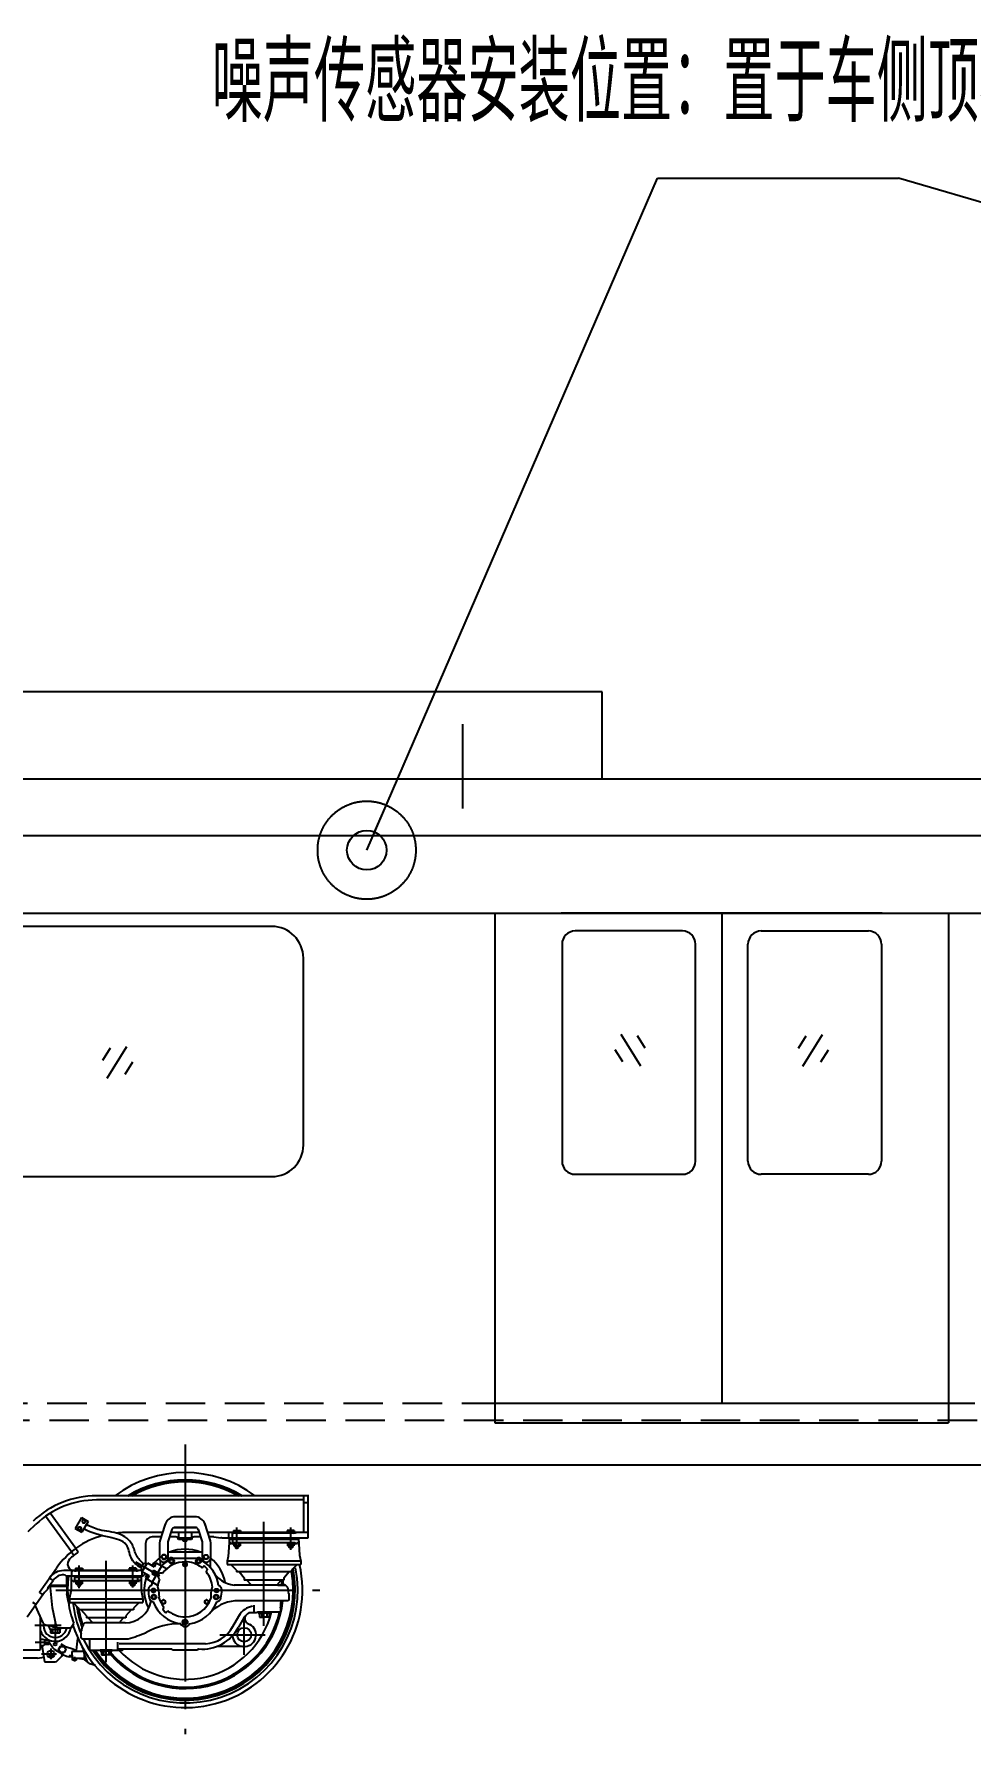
# Model space of a CAD drawing. Extents: x 39751 to 116307, y -36149 to -14965.
# Drawn here: x 94622 to 98179, y -21423 to -14966 of the extents above; entities that cross this region are included whole.
import ezdxf

# ---------------------------------------------------------------- set-up
doc = ezdxf.new("R2010")
doc.units = 0
doc.header["$LTSCALE"] = 1500
for name, pattern in [('CENTER', [1.32, 1.2, -0.05, 0.02, -0.05]), ('CENTER2', [0.72, 0.6, -0.05, 0.02, -0.05]), ('HIDDEN1', [0.15, 0.1, -0.05]), ('PHAN', [0.76, 0.57, -0.05, 0.02, -0.05, 0.02, -0.05])]:
    doc.linetypes.add(name, pattern=pattern)
for name, color, linetype in [('01', 7, 'Continuous'), ('1', 1, 'CENTER'), ('3', 3, 'Continuous'), ('confine0', 7, 'Continuous'), ('confine5', 4, 'CENTER'), ('confine7', 4, 'CENTER2'), ('confine9', 1, 'PHAN'), ('confinea', 3, 'Continuous')]:
    doc.layers.add(name, color=color, linetype=linetype)
doc.styles.get("Standard").update_dxf_attribs({"font": 'gbenor.shx', "width": 0.9, "bigfont": 'gbcbig.shx'})
doc.dimstyles.get("Standard").update_dxf_attribs({"dimtxt": 3.5, "dimasz": 3, "dimexe": 1, "dimexo": 0, "dimgap": 1, "dimtad": 1, "dimdec": 0, "dimdsep": 46, "dimtxsty": 'Standard', "dimblk": 'CLOSED', "dimcen": 0, "dimadec": 0, "dimazin": 2, "dimtfac": 1, "dimtdec": 0, "dimtofl": 0, "dimtmove": 2, "dimatfit": 3, "dimldrblk": 'NONE', "dimfxl": 0.18, "dimtolj": 1, "dimtzin": 0, "dimarcsym": 0})

# ---------------------------------------------------------------- blocks, each defined once
blk = doc.blocks.new('A$C4E333B14')
at = {"layer": '01'}
for p, q in [((3586.7, 904.8), (2780.2, 904.8)), ((3566.7, 904.8), (3566.7, 764.8)), ((3582.7, 904.8), (3582.7, 764.8)), ((3566.7, 888.8), (2780.2, 888.8)), ((3566.7, 891.8), (3566.7, 888.8)), ((3566.7, 891.8), (3566.7, 888.8)), ((3566.7, 884.8), (3566.7, 768.8)), ((3582.7, 878.4), (3566.7, 878.4)), ((2521, 769.2), (2550, 796.8)), ((2685, 692), (2586.8, 827.1)), ((2701.3, 704.6), (2604, 838.5)), ((2723.7, 822), (2699.8, 780.3)), ((2699.8, 780.3), (2725.1, 766.7)), ((2723.7, 822), (2748.8, 806.9)), ((2748.8, 806.9), (2725.1, 766.7)), ((3040.1, 793.2), (3020.8, 733.6)), ((3040.1, 793.2), (3020.8, 733.6)), ((3040.1, 793.2), (3020.8, 733.6)), ((3066.5, 777.1), (3051.3, 729.5)), ((3160.2, 824.4), (3073.2, 824.4)), ((3074.8, 784.7), (3158.3, 784.7)), ((3074.8, 784.7), (3158.3, 784.7)), ((3158.6, 784.7), (3075.1, 784.7)), ((3158.6, 784.7), (3075.1, 784.7)), ((3166.8, 777.1), (3182.1, 729.5)), ((3190.6, 801.2), (3212.5, 733.6)), ((3416.7, 721.2), (3416.7, 784.1)), ((3030.9, 764.8), (2886.7, 764.8)), ((2966.7, 723.8), (2966.7, 646.2)), ((3025.7, 748.8), (2991.7, 748.8)), ((3020.8, 733.6), (3019.5, 724.7)), ((3019.5, 724.7), (3019.5, 668.5)), ((3051.3, 729.5), (3051.3, 668.7)), ((3081.7, 748.8), (3057.4, 748.8)), ((3170.8, 764.8), (3062.6, 764.8)), ((3141.7, 764.7), (3091.6, 764.7)), ((3141.7, 743.3), (3091.6, 743.3)), ((3091.7, 764.8), (3091.7, 738.8)), ((3141.7, 738.8), (3091.7, 738.8)), ((3110.1, 732.1), (3110.1, 738.8)), ((3123.5, 732.1), (3110.1, 732.1)), ((3123.5, 732.1), (3123.5, 738.8)), ((3141.7, 764.8), (3141.7, 738.8)), ((3175.9, 748.8), (3151.7, 748.8)), ((3182.1, 729.5), (3182.1, 668.7)), ((3582.7, 764.8), (3202.4, 764.8)), ((3225.7, 748.8), (3207.6, 748.8)), ((3212.5, 733.6), (3213.8, 724.7)), ((3213.8, 724.7), (3213.8, 668.5)), ((3225.7, 748.8), (3253, 745.4)), ((3582.7, 743.8), (3258.2, 743.8)), ((3284.1, 726.5), (3281.1, 673.9)), ((3283.7, 743.8), (3283.7, 764.8)), ((3284.1, 743.8), (3284.1, 726.5)), ((3548.7, 738.7), (3284.1, 738.7)), ((3292.5, 726.5), (3284.1, 726.5)), ((3294.3, 720.1), (3292.5, 726.5)), ((3294.3, 720.1), (3292.5, 726.5)), ((3298.3, 726.3), (3294.3, 720.1)), ((3296.8, 743.8), (3296.8, 764)), ((3296.8, 743.8), (3296.8, 726.3)), ((3535.4, 726.1), (3296.8, 726.3)), ((3300.6, 773.5), (3327.3, 773.5)), ((3300.6, 773.5), (3300.6, 764.7)), ((3302, 726.1), (3302, 714.4)), ((3302, 714.4), (3325.9, 714.4)), ((3530.7, 763.3), (3302.7, 763.3)), ((3305.9, 764.5), (3305.9, 773.5)), ((3323.5, 714.5), (3305.9, 714.5)), ((3307, 726.1), (3307, 714.4)), ((3307.8, 714.4), (3307.8, 708.1)), ((3320, 708.1), (3320, 714.4)), ((3320.9, 726.1), (3320.9, 714.4)), ((3322, 773.5), (3322, 764.5)), ((3325.9, 726.1), (3325.9, 714.4)), ((3327.3, 773.5), (3327.3, 764.7)), ((3531.6, 773.5), (3504.9, 773.5)), ((3504.9, 773.5), (3504.9, 764.7)), ((3506.3, 726.1), (3506.3, 714.4)), ((3530.2, 714.4), (3506.3, 714.4)), ((3527.2, 714.4), (3509.5, 714.4)), ((3510.2, 773.5), (3510.2, 764.5)), ((3511.3, 726.1), (3511.3, 714.4)), ((3512.2, 708.1), (3512.2, 714.4)), ((3524.5, 714.4), (3524.5, 708.1)), ((3525.2, 726.1), (3525.2, 714.4)), ((3526.3, 764.5), (3526.3, 773.5)), ((3530.2, 726.1), (3530.2, 714.4)), ((3531.6, 773.5), (3531.6, 764.7)), ((3539.1, 720.3), (3535.4, 726.1)), ((3541, 726.5), (3539.1, 720.3)), ((3549.3, 726.5), (3541, 726.5)), ((3548.4, 743.8), (3551.6, 679.6)), ((3567.7, 764.8), (3566.7, 764.8)), ((3582.7, 764.8), (3582.7, 743.8)), ((2694.1, 678.1), (2684.3, 691.5)), ((2710.6, 691.1), (2700.9, 704.4)), ((2949.1, 629), (2960.6, 648.6)), ((2954.4, 616.8), (2973.9, 649.9)), ((2960.6, 648.6), (2970.7, 644.5)), ((2973.9, 649.9), (2999.9, 635.4)), ((2998.5, 650.3), (2992.3, 639.6)), ((2998.5, 650.3), (3005, 646.7)), ((3005, 646.7), (2998.8, 636)), ((3007.5, 648.7), (2999.9, 635.4)), ((3046.6, 626.8), (3007.5, 648.7)), ((3021.7, 660.7), (3021.7, 640.7)), ((3182.1, 690.6), (3051.3, 690.6)), ((3069.7, 668.3), (3163.6, 668.3)), ((3211.7, 660.7), (3211.7, 633.5)), ((3281.1, 673.9), (3277, 656.5)), ((3556.5, 656.5), (3277, 656.5)), ((3277, 656.5), (3277, 643.8)), ((3307.8, 708.1), (3320, 708.1)), ((3307.8, 708.1), (3308.8, 707.1)), ((3308.8, 707.1), (3319, 707.1)), ((3319, 707.1), (3320, 708.1)), ((3513.2, 707.1), (3512.2, 708.1)), ((3524.5, 708.1), (3512.2, 708.1)), ((3523.5, 707.1), (3513.2, 707.1)), ((3524.5, 708.1), (3523.5, 707.1)), ((3551.6, 679.6), (3556.5, 656.5)), ((3556.5, 656.5), (3556.5, 643.8)), ((2564, 539), (2628, 630.3)), ((2598.1, 559), (2615.3, 583.5)), ((2601.3, 592.2), (2614.8, 582.8)), ((2956.7, 620.8), (2655.6, 620.8)), ((2656.2, 604.8), (2656.7, 604.8)), ((2956.7, 599.8), (2665.3, 599.8)), ((2667.5, 565.5), (2667.5, 596.3)), ((2683.6, 582.8), (2691.9, 582.8)), ((2683.8, 599.6), (2683.8, 546.6)), ((2686.7, 599.8), (2686.7, 617.8)), ((2691.9, 582.8), (2694.1, 576.4)), ((2696.7, 581.5), (2694.1, 576.4)), ((2696.7, 599.6), (2696.7, 581.5)), ((2949.7, 594.9), (2696.7, 594.9)), ((2696.7, 582.8), (2936.7, 582.8)), ((2700.6, 629.4), (2700.6, 620.6)), ((2700.6, 629.4), (2727.3, 629.4)), ((2702, 582), (2702, 570.3)), ((2930.7, 619.3), (2702.7, 619.3)), ((2705.9, 620.4), (2705.9, 629.4)), ((2707, 582), (2707, 570.3)), ((2720.9, 582), (2720.9, 570.3)), ((2722, 629.4), (2722, 620.4)), ((2725.9, 582), (2725.9, 570.3)), ((2727.3, 629.4), (2727.3, 620.6)), ((2904.9, 629.4), (2904.9, 620.6)), ((2931.6, 629.4), (2904.9, 629.4)), ((2906.3, 582), (2906.3, 570.3)), ((2910.2, 629.4), (2910.2, 620.4)), ((2911.3, 582), (2911.3, 570.3)), ((2925.2, 582), (2925.2, 570.3)), ((2926.3, 620.4), (2926.3, 629.4)), ((2930.2, 582), (2930.2, 570.3)), ((2931.6, 629.4), (2931.6, 620.6)), ((2936.7, 599.6), (2936.7, 581.5)), ((2939.2, 576.4), (2936.7, 581.5)), ((2941.4, 582.8), (2939.2, 576.4)), ((2949.7, 582.8), (2941.4, 582.8)), ((2949.1, 629), (2957.7, 622.2)), ((2949.7, 599.6), (2949.7, 546.6)), ((2953.5, 599.8), (2953.5, 617.8)), ((2954.4, 616.8), (2980.4, 601.5)), ((2956.7, 599.8), (2966.7, 609.8)), ((2966.5, 595), (2972.7, 605.6)), ((2966.5, 595), (2972.8, 591.2)), ((2980.4, 601.5), (2972.6, 588.1)), ((3013.2, 563.6), (2972.6, 588.1)), ((2972.8, 591.2), (2979.2, 602.2)), ((2973.4, 592.2), (2974.4, 591.7)), ((2996.8, 622.7), (2990.2, 609.8)), ((2990.2, 609.8), (3005.7, 600.5)), ((3027.2, 637.6), (2991.8, 576.5)), ((2996.8, 622.7), (3013.2, 613.5)), ((3004.3, 645.6), (3005.3, 645.1)), ((3186.8, 636), (3183.7, 633.3)), ((3200.4, 627.3), (3191.8, 635.8)), ((3198.2, 619.9), (3200.4, 622.1)), ((3277, 643.8), (3556.5, 643.8)), ((3312.4, 622.4), (3291.3, 643.8)), ((3312.4, 622.4), (3312.3, 615.5)), ((3521.1, 615.5), (3312.3, 615.5)), ((3341.9, 592.3), (3322, 615.5)), ((3341.8, 592.5), (3341.8, 584.7)), ((3491.7, 584.7), (3341.8, 584.7)), ((3351.6, 584.7), (3364.9, 568.8)), ((3481.7, 584.7), (3468.4, 568.8)), ((3511.8, 615.5), (3491.6, 592.3)), ((3491.7, 592.5), (3491.7, 584.7)), ((3542.4, 643.8), (3521.1, 622.5)), ((3521.1, 622.5), (3521.1, 615.5)), ((2576.4, 528), (2517.1, 443.4)), ((2564, 539), (2563.2, 537.3)), ((2563.2, 537.3), (2576.4, 528)), ((2583.3, 537.9), (2576.4, 528)), ((2583.3, 537.9), (2595.5, 550)), ((2595.5, 550), (2598.1, 559)), ((2613.1, 478.7), (2604.3, 567.8)), ((2604.6, 565.5), (2667.5, 565.5)), ((2605, 561.2), (2667.5, 561.2)), ((2667.5, 561.2), (2667.5, 532.6)), ((2673.8, 500.3), (2667.5, 532.6)), ((2683.8, 546.6), (2677, 512.3)), ((2702, 570.3), (2725.9, 570.3)), ((2723.5, 570.4), (2705.9, 570.4)), ((2707.8, 570.3), (2707.8, 563.9)), ((2707.8, 563.9), (2708.8, 562.9)), ((2707.8, 563.9), (2720, 563.9)), ((2708.8, 562.9), (2719, 562.9)), ((2719, 562.9), (2720, 563.9)), ((2720, 563.9), (2720, 570.3)), ((2930.2, 570.3), (2906.3, 570.3)), ((2927.2, 570.3), (2909.5, 570.3)), ((2912.2, 563.9), (2912.2, 570.3)), ((2913.2, 562.9), (2912.2, 563.9)), ((2924.5, 563.9), (2912.2, 563.9)), ((2923.5, 562.9), (2913.2, 562.9)), ((2924.5, 563.9), (2923.5, 562.9)), ((2924.5, 570.3), (2924.5, 563.9)), ((2949.7, 546.6), (2956.5, 512.3)), ((3497.9, 565.3), (3303.3, 565.8)), ((3364.9, 568.8), (3363.6, 565.7)), ((3468.4, 568.8), (3469.8, 565.4)), ((3469.2, 565.3), (3497.9, 565.3)), ((3508.3, 546.6), (3508.3, 537.9)), ((3508.3, 537.9), (3511.6, 533.6)), ((3511.6, 533.6), (3511.6, 507.9)), ((2537.5, 500.5), (2550.6, 491.3)), ((2547.6, 487), (2576.3, 422.4)), ((2628.3, 407.3), (2613.1, 478.7)), ((2956.5, 512.3), (2677, 512.3)), ((2956.5, 512.3), (2677, 512.3)), ((2677, 512.3), (2677, 499.6)), ((2677, 499.6), (2956.5, 499.6)), ((2678, 510.2), (2678, 497.5)), ((2712.4, 478.2), (2691.3, 499.6)), ((2712.4, 478.2), (2712.3, 471.4)), ((2921.1, 471.4), (2712.3, 471.4)), ((2741.9, 448.2), (2722, 471.4)), ((2911.6, 471.2), (2891.6, 448.2)), ((2942.4, 499.6), (2920.8, 477.7)), ((2920.8, 477.7), (2920.8, 471.2)), ((2956.5, 512.3), (2956.5, 499.6)), ((3035.1, 478.9), (3033, 476.7)), ((3033, 471.5), (3041.5, 463)), ((3046.5, 462.8), (3049.6, 465.5)), ((3324, 452.6), (3293.2, 400.3)), ((3509, 505.6), (3306, 505.7)), ((3386.8, 459.6), (3359.3, 459.6)), ((3378.1, 489.1), (3378.1, 459.6)), ((3392.9, 462.6), (3386.8, 459.6)), ((3479.4, 462.6), (3392.9, 462.6)), ((3440.3, 462.6), (3395.2, 462.6)), ((3395.2, 462.6), (3395.2, 458.7)), ((3395.2, 458.7), (3417.8, 458.7)), ((3400, 458.7), (3400, 444.1)), ((3408.1, 458.7), (3408.1, 444.1)), ((3440.3, 458.7), (3417.8, 458.7)), ((3427.6, 458.7), (3427.6, 444.1)), ((3435.8, 458.7), (3435.8, 444.1)), ((3440.3, 462.6), (3440.3, 458.7)), ((3485.8, 505.6), (3479.4, 498.5)), ((3479.4, 498.5), (3479.4, 462.6)), ((3511.6, 507.9), (3509, 505.6)), ((2567.5, 321.4), (2567.5, 442.2)), ((2602.9, 413.1), (2615.9, 407.3)), ((2603.7, 398), (2643.1, 398)), ((2605.6, 398), (2605.6, 384.4)), ((2614.7, 384.4), (2614.7, 398)), ((2615.9, 407.3), (2628.3, 407.3)), ((2628.3, 407.3), (2631.7, 403.3)), ((2631.7, 403.3), (2684.6, 403.3)), ((2632.3, 398), (2632.3, 384.4)), ((2641.3, 398), (2641.3, 384.4)), ((2684.6, 403.3), (2694.7, 419.5)), ((2721.7, 389.2), (2724.4, 392)), ((2721.7, 364.7), (2721.7, 389.2)), ((2724.4, 398.3), (2728.2, 410.9)), ((2724.4, 392), (2724.4, 398.3)), ((2883.2, 422.3), (2739.5, 422)), ((2741.8, 448.4), (2741.8, 441.6)), ((2891.6, 441.6), (2741.8, 441.6)), ((2748.8, 440.6), (2762.1, 426.3)), ((2762.1, 426.3), (2762.1, 422.3)), ((2882.7, 440.6), (2869.4, 426.3)), ((2869.4, 426.3), (2869.4, 422.3)), ((2883.1, 422.1), (2882.9, 422.3)), ((2889.2, 422.3), (2883.2, 422.3)), ((2891.6, 448.2), (2891.6, 441.6)), ((3340.2, 440.9), (3319.5, 405.8)), ((3400, 444.1), (3417.8, 444.1)), ((3435.9, 444.1), (3415.9, 444.1)), ((2567.5, 360), (2579.5, 360)), ((2567.5, 336.3), (2579.5, 336.3)), ((2583.4, 274.7), (2573.6, 336.8)), ((2579.5, 360), (2582.9, 357)), ((2579.5, 336.3), (2582.9, 339.2)), ((2582.9, 357), (2582.9, 339.2)), ((2599.9, 355.8), (2582.9, 355.8)), ((2599.9, 340.4), (2582.9, 340.4)), ((2599.9, 355.8), (2599.9, 340.4)), ((2614.2, 327.2), (2599.9, 348.1)), ((2605.6, 384.4), (2641.3, 384.4)), ((2621, 320.4), (2614.2, 327.2)), ((2635.2, 347.7), (2632.3, 353)), ((2662.6, 331.1), (2645.9, 341.4)), ((2689.9, 321.9), (2662.6, 331.1)), ((2724, 361.8), (2721.7, 364.7)), ((2724, 361.8), (2900.9, 361.9)), ((2735.8, 296.5), (2729.6, 324.5)), ((2747.2, 361.8), (2753.6, 356.4)), ((2753.6, 356.4), (2753.6, 318.7)), ((2860.2, 349.3), (2860.2, 320.9)), ((3194.7, 342.3), (2866.7, 342.3)), ((3168.3, 322.8), (3162.1, 318.7)), ((3335.3, 332.2), (3237.7, 332.2)), ((2556.6, 287.7), (2477.5, 287.7)), ((2563.9, 317.8), (2496.5, 317.8)), ((2556.6, 287.7), (2580.7, 291.6)), ((2563.9, 317.8), (2567.5, 321.4)), ((2622, 273), (2585.4, 273)), ((2595.4, 295.8), (2600.5, 295.8)), ((2606.9, 296.6), (2600.5, 295.8)), ((2620, 299), (2606.9, 296.6)), ((2655.2, 300.1), (2621, 320.4)), ((2626.4, 274.5), (2622, 273)), ((2647.9, 294.5), (2626.4, 274.5)), ((2650.1, 303.1), (2647.9, 294.5)), ((2655.2, 300.1), (2665.9, 296.2)), ((2665.9, 296.2), (2676.2, 293.5)), ((2687, 297.4), (2676.2, 297.4)), ((2676.2, 293.5), (2676.2, 297.4)), ((2687.4, 291.8), (2676.2, 293.5)), ((2686.5, 313.1), (2687.4, 287.2)), ((2731.5, 313.1), (2686.5, 313.1)), ((2733.9, 287.2), (2687.4, 287.2)), ((2689, 281), (2689, 287.2)), ((2704.5, 281), (2689, 281)), ((2702.6, 317.3), (2689.9, 321.9)), ((2696.7, 287.2), (2696.7, 281)), ((2702, 313.1), (2702.6, 317.3)), ((2704.5, 281), (2704.5, 287.2)), ((2734.6, 283.3), (2705.5, 287.2)), ((2733.9, 305.3), (2733.9, 287.2)), ((2754.9, 266.2), (2734.6, 283.3)), ((2735.8, 296.5), (2738.2, 289.6)), ((2738.2, 289.6), (2745.4, 274.1)), ((2753.6, 318.7), (2879.5, 318.7)), ((2776, 259.8), (2754.9, 266.2)), ((2839.3, 318.7), (2794.2, 318.7)), ((2794.2, 318.7), (2794.2, 314.7)), ((2794.2, 314.7), (2816.7, 314.7)), ((2799, 314.7), (2799, 300.1)), ((2799, 300.1), (2816.7, 300.1)), ((2807, 314.7), (2807, 300.1)), ((2834.9, 300.1), (2814.9, 300.1)), ((2839.3, 314.7), (2816.7, 314.7)), ((2826.6, 314.7), (2826.6, 300.1)), ((2834.8, 314.7), (2834.8, 300.1)), ((2839.3, 318.7), (2839.3, 314.7)), ((3066.8, 321.8), (2864.3, 321.8)), ((2879.5, 318.7), (2882.7, 321.8)), ((3071.6, 318.7), (3066.8, 321.8)), ((3162.1, 318.7), (3071.6, 318.7))]:
    blk.add_line(p, q, dxfattribs=at)
for points in [[(2719.3, 774.3), (2722.7, 780.2), (2719.3, 786), (2712.6, 786), (2709.2, 780.2), (2712.6, 774.3)], [(2735.7, 801.4), (2739.1, 807.2), (2735.7, 813.1), (2728.9, 813.1), (2725.5, 807.2), (2728.9, 801.4)], [(3041.4, 680.9), (3031.9, 680.9), (3027.1, 672.6), (3031.9, 664.4), (3041.4, 664.4), (3046.2, 672.6)], [(3041.4, 680.9), (3031.9, 680.9), (3027.1, 672.6), (3031.9, 664.4), (3041.4, 664.4), (3046.2, 672.6)], [(3059.4, 661.6), (3066.8, 664.3), (3072.8, 659.2), (3071.4, 651.5), (3064, 648.8), (3058, 653.8)], [(3123.8, 648.2), (3116.7, 652.3), (3109.5, 648.2), (3109.5, 639.9), (3116.7, 635.8), (3123.8, 639.9)], [(3167.9, 664.4), (3174.7, 660.5), (3174.7, 652.6), (3167.9, 648.6), (3161.1, 652.6), (3161.1, 660.5)], [(3191.9, 680.9), (3201.4, 680.9), (3206.2, 672.6), (3201.4, 664.4), (3191.9, 664.4), (3187.1, 672.6)], [(3191.9, 680.9), (3201.4, 680.9), (3206.2, 672.6), (3201.4, 664.4), (3191.9, 664.4), (3187.1, 672.6)], [(3000.6, 538.6), (3004.4, 545.2), (3000.6, 551.7), (2993, 551.7), (2989.2, 545.2), (2993, 538.6)], [(2992, 515.6), (2991, 523.4), (2997.2, 528.2), (3004.5, 525.2), (3005.5, 517.3), (2999.3, 512.6)], [(3242.7, 522.1), (3240.4, 514.6), (3232.7, 512.9), (3227.4, 518.7), (3229.7, 526.2), (3237.4, 527.9)], [(3232.8, 538.6), (3229, 545.2), (3232.8, 551.7), (3240.4, 551.7), (3244.2, 545.2), (3240.4, 538.6)], [(3041.9, 506.2), (3034.7, 510.3), (3027.6, 506.2), (3027.6, 497.9), (3034.7, 493.8), (3041.9, 497.9)], [(3205.8, 506.2), (3198.6, 510.3), (3191.5, 506.2), (3191.5, 497.9), (3198.6, 493.8), (3205.8, 497.9)], [(3120, 418.2), (3112.1, 418.9), (3108.8, 426), (3113.3, 432.5), (3121.2, 431.8), (3124.5, 424.7)], [(2664.3, 321), (2657.3, 309), (2643.4, 309), (2636.5, 321), (2643.4, 333), (2657.3, 333)]]:
    blk.add_lwpolyline(points, close=True, dxfattribs=at)
for centre, radius in [((2716, 780.2), 5.87), ((2716, 780.2), 5.87), ((2732.3, 807.2), 5.87), ((3036.7, 672.6), 8.25), ((3065.4, 656.5), 9.54), ((3065.4, 656.5), 6.82), ((3116.7, 644), 7.15), ((3167.9, 656.5), 9.54), ((3167.9, 656.5), 6.82), ((3196.7, 672.6), 8.25), ((2998.3, 520.4), 9.54), ((2996.8, 545.2), 6.59), ((2998.3, 520.4), 6.82), ((3235.1, 520.4), 9.54), ((3235.1, 520.4), 6.82), ((3236.6, 545.2), 6.59), ((3034.7, 502.1), 7.15), ((3198.6, 502.1), 7.15), ((3116.7, 425.3), 9.54), ((3116.7, 425.3), 6.82), ((3341.7, 376.8), 26.7), ((2623.5, 340.9), 5.26), ((2650.4, 321), 11.9), ((2606.9, 303.3), 13.7)]:
    blk.add_circle(centre, radius, dxfattribs=at)
for centre, radius, start, end in [((3116.7, 546.6), 446.2, 53.38207, 126.61793), ((2780.2, 554.8), 350, 90, 133.55321), ((3116.7, 546.6), 418.6, 58.56457, 121.43543), ((3116.7, 546.6), 416.5, 59.03364, 120.96636), ((3116.7, 546.6), 410.6, 60.42766, 119.57234), ((2780.2, 554.8), 334, 90, 133.55321), ((3079.1, 785), 39.8, 98.50487, 168.10614), ((3083.9, 766.5), 20.4, 116.69615, 148.72264), ((3083.9, 766.5), 20.4, 116.69615, 148.72264), ((3149.4, 766.5), 20.4, 31.27737, 63.30385), ((3149.4, 766.5), 20.4, 31.27737, 63.30385), ((3154.3, 785), 39.8, 11.89387, 81.49513), ((2886.7, 448.8), 316, 105.45732, 144.93761), ((2886.7, 448.8), 316, 90, 95.61726), ((2991.7, 723.8), 25, 90, 180), ((3081.7, 738.8), 10, 0, 90), ((3151.7, 738.8), 10, 90, 180), ((3251.1, 730.5), 15, 61.96107, 83), ((3302.7, 788.3), 25, 250.05156, 270), ((3530.7, 788.3), 25, 270, 289.94844), ((2695.5, 645.8), 25, 134.13768, 270), ((2886.7, 448.8), 299.5, 126, 134.13768), ((3116.7, 546.6), 155.4, 128.67515, 138.6013), ((3035.4, 668.6), 15.9, 179.60798, 0.39203), ((3116.7, 546.6), 128.8, 119.63409, 134.65141), ((3116.7, 549.4), 104.4, 89.2013, 145.00202), ((3065.4, 656.5), 12.6, 70.13274, 170.7803), ((3116.7, 546.6), 155.4, 67.88959, 112.11041), ((3116.7, 549.4), 104.4, 53.30374, 90), ((3167.9, 656.5), 12.6, 9.2197, 109.86726), ((3116.7, 546.6), 128.8, 7.54915, 60.36591), ((3197.9, 668.6), 15.9, 179.60798, 0.39202), ((3116.7, 546.6), 155.4, 10.51536, 51.32485), ((2655.6, 554.8), 66, 90, 144.93761), ((2656.2, 554.8), 50, 90, 144.93761), ((2656.7, 594.8), 10, 30, 90), ((3116.7, 546.6), 446.2, 173.15997, 184.76179), ((2689.7, 617.8), 3, 90, 180), ((3116.7, 546.6), 446.2, 197.38196, 12.57433), ((2702.7, 644.3), 25, 250.05156, 270), ((3116.7, 546.6), 428.6, 205.54926, 11.2882), ((3116.7, 546.6), 418.6, 212.99387, 11.2882), ((3116.7, 546.6), 416.5, 213.17897, 11.09831), ((3116.7, 546.6), 410.6, 213.71644, 9.98936), ((2930.7, 644.3), 25, 270, 289.94844), ((2950.5, 617.8), 3, 0, 90), ((3116.7, 546.6), 155.4, 162.3493, 205.25565), ((3116.7, 549.4), 104.4, 157.91405, 175.54508), ((3025.3, 599.1), 11.7, 60.45534, 242.46073), ((3181.3, 636.1), 3.7, 233.30374, 311.18581), ((3189.2, 633.2), 3.7, 44.99998, 131.18581), ((3200.8, 617.3), 3.7, 135, 218.89157), ((3116.7, 549.4), 104.4, 4.45492, 38.89157), ((3197.8, 624.7), 3.7, 315, 44.99998), ((3313, 668.5), 103.1, 206.42449, 264.62425), ((3116.7, 546.6), 368.9, 2.91042, 5.92752), ((3116.7, 546.6), 374.4, 2.8672, 5.83926), ((2995.2, 546.6), 18, 109.97799, 180), ((2995.2, 546.6), 18, 109.97799, 180), ((3116.7, 546.6), 139.5, 180, 192.5), ((3116.7, 546.6), 139.5, 180, 192.5), ((3116.7, 546.6), 128.8, 166.4796, 172.45085), ((2998, 546.9), 18, 13.0321, 35.92972), ((2879.6, 519.5), 139.5, 0.5321, 13.0321), ((3000.9, 520.7), 18.2, 341.23661, 0.5321), ((3353.7, 519.5), 139.5, 166.9679, 179.4679), ((3232.4, 520.7), 18.2, 179.4679, 198.76339), ((3235.3, 546.9), 18, 144.07028, 166.9679), ((3238.2, 546.6), 18, 0, 70.02201), ((3116.7, 546.6), 139.5, 347.5, 0), ((3489.8, 548.6), 18.6, 353.7634, 63.9327), ((2995.2, 540.2), 323.9, 187.07738, 201.87099), ((3116.7, 546.6), 428.6, 186.29387, 202.85853), ((3116.7, 546.6), 416.5, 188.35027, 200.19307), ((3116.7, 546.6), 410.6, 189.48428, 198.99566), ((3116.7, 546.6), 374.4, 221.17262, 353.7086), ((3116.7, 546.6), 368.9, 220.17761, 346.84273), ((3116.7, 546.6), 339.2, 222.2193, 345.66782), ((2889.2, 522.3), 100, 270, 350.29461), ((2998.3, 520.4), 18.2, 192.5, 262.08968), ((3116.7, 546.6), 128.8, 200.12498, 262.49125), ((3116.7, 549.4), 104.4, 199.34603, 218.89157), ((3035.6, 474.1), 3.7, 135, 224.99998), ((3032.5, 481.5), 3.7, 315, 38.89157), ((3044.1, 465.6), 3.7, 224.99998, 311.18581), ((3052.1, 462.7), 3.7, 53.30374, 131.18581), ((3116.7, 549.4), 104.4, 233.30374, 270), ((3116.7, 549.4), 104.4, 270, 340.65397), ((3116.7, 546.6), 128.8, 277.50875, 339.87502), ((3318.9, 358.7), 147.5, 95.01658, 139.19461), ((3235.1, 520.4), 18.2, 277.91032, 347.5), ((3383.3, 416), 69.7, 98.3383, 150.83305), ((3383.3, 416), 69.7, 98.3383, 150.83305), ((3383.3, 416), 49.8, 118.77498, 149.96187), ((3116.7, 546.6), 368.9, 349.48042, 353.11383), ((2623.4, 411.7), 59.4, 199.77674, 351.83887), ((2597.7, 440.8), 28.2, 220.72363, 280.68713), ((2623.4, 411.7), 44.9, 169.99911, 349.18396), ((2623.4, 411.7), 24, 177.80909, 214.7754), ((2623.4, 411.7), 24, 325.2246, 339.4116), ((2739.3, 410.9), 11.1, 88.82247, 179.88141), ((3098.2, 147.4), 271.4, 89.36038, 118.49927), ((3116.7, 425.3), 18, 200.8004, 339.1996), ((3182.7, 475.8), 153.6, 264.61769, 332.9092), ((3187.4, 467.4), 125.2, 273.32431, 331.49193), ((3341.7, 376.8), 45, 184.75604, 61.80869), ((3366.6, 439), 22.9, 153.98407, 260.92053), ((3244.6, 265.5), 544.5, 169.50739, 174.54098), ((2789.7, 782.8), 435.4, 284.79374, 294.27075), ((2585.4, 275), 2, 188.94537, 270.00001)]:
    blk.add_arc(centre, radius, start, end, dxfattribs=at)
for points, knots in [([(2950, 630.7), (2932.9, 641.3), (2905.8, 665.2), (2900.8, 732.7), (2814.8, 749.3), (2761.7, 763.2), (2732.3, 778.8), (2732.2, 778.8)], [4.337462, 4.337462, 4.337462, 4.337462, 48.01356, 90.35126, 147.673951, 229.732395, 229.954646, 229.954646, 229.954646, 229.954646]), ([(2959.6, 646.9), (2948.3, 657.1), (2928, 676.6), (2919.6, 728), (2864, 768.9), (2797.7, 769.1), (2758.2, 786.9), (2742, 795.2), (2741.9, 795.2)], [1.976241, 1.976241, 1.976241, 1.976241, 33.137787, 68.999739, 122.306765, 183.397641, 226.753869, 226.960306, 226.960306, 226.960306, 226.960306])]:
    blk.add_open_spline(points, degree=3, knots=knots, dxfattribs=at)
at = {"layer": 'confine7'}
for p, q in [((3116.7, 1099.5), (3116.7, 0)), ((3314, 702.6), (3314, 784.1)), ((3416.7, 411.3), (3416.7, 805.7)), ((3518.7, 699.2), (3518.7, 784.1)), ((2816.7, 272.4), (2816.7, 657.9)), ((2928.8, 653.7), (3020.3, 600.7)), ((2714, 554), (2714, 640.4)), ((2918.7, 556.3), (2918.7, 640.4)), ((2625.5, 546.6), (3628.9, 546.6)), ((2646, 411.7), (2546.3, 411.7)), ((2623.4, 421.4), (2623.4, 356.9)), ((3341.7, 301.1), (3341.7, 444.1)), ((2601.5, 348.1), (2547.3, 348.1)), ((2606.9, 325), (2606.9, 284.3)), ((3249, 376.8), (3421.1, 376.8)), ((2628.7, 303.3), (2571.7, 303.3)), ((2696.7, 292.6), (2696.7, 275.7))]:
    blk.add_line(p, q, dxfattribs=at)

msp = doc.modelspace()

# ---------------------------------------------------------------- linework, layer by layer
for p, q in [((90855.7, -18011), (112735.7, -18011)), ((90855.7, -18306), (112735.7, -18306)), ((96373.7, -20166), (98097.7, -20166)), ((96373.7, -20241), (98097.7, -20241)), ((90775.7, -20400), (112815.7, -20400))]:
    msp.add_line(p, q)
at = {"layer": '1'}
msp.add_circle((95886.5, -18066.2), 186.4, dxfattribs=at)
at = {"layer": '3'}
msp.add_line((106170.5, -17934.7), (97907.2, -15514.2), dxfattribs=at)
at = {"layer": 'confine0'}
for p, q in [((96780.7, -17465.3), (92980.7, -17465.3)), ((96780.7, -17795.3), (96780.7, -17465.3)), ((112815.7, -17796), (90775.7, -17796)), ((96373.7, -18306), (96373.7, -20241)), ((97845.7, -18306), (96625.7, -18306)), ((97235.7, -18306), (97235.7, -20166)), ((97235.7, -18306), (97235.7, -20166)), ((97235.7, -18306), (97235.7, -20166)), ((98097.7, -18306), (98097.7, -20241)), ((95525.7, -18356), (94385.7, -18356)), ((95645.7, -19186), (95645.7, -18476)), ((94385.7, -19306), (95525.7, -19306))]:
    msp.add_line(p, q, dxfattribs=at)
at = {"layer": 'confine0', "color": 0}
for p, q in [((97086.1, -18373), (96678.7, -18373)), ((97385.3, -18373), (97792.6, -18373)), ((96628.7, -18423), (96628.7, -19247)), ((97136.1, -19247), (97136.1, -18423)), ((97335.3, -19247), (97335.3, -18423)), ((97842.6, -18423), (97842.6, -19247)), ((96928.2, -18886.3), (96852.9, -18765.6)), ((96944.2, -18817.5), (96915.2, -18771)), ((97527.1, -18817.5), (97556.1, -18771)), ((97543.1, -18886.3), (97618.4, -18765.6)), ((94883.8, -18863.6), (94912.8, -18817.1)), ((94899.8, -18932.4), (94975.1, -18811.7)), ((96859.4, -18870.4), (96830.4, -18823.9)), ((97612, -18870.4), (97641, -18823.9)), ((94968.7, -18916.6), (94997.7, -18870.1)), ((96678.7, -19297), (97086.1, -19297)), ((97792.6, -19297), (97385.3, -19297))]:
    msp.add_line(p, q, dxfattribs=at)
at = {"layer": 'confine0'}
for centre, start, end in [((95525.7, -18476), 0, 90), ((95525.7, -19186), 270, 0)]:
    msp.add_arc(centre, 120, start, end, dxfattribs=at)
at = {"layer": 'confine0', "color": 0}
for centre, start, end in [((96678.7, -18423), 90, 180), ((97086.1, -18423), 0, 90), ((97385.3, -18423), 90, 180), ((97792.6, -18423), 0, 90), ((96678.7, -19247), 180, 270), ((97086.1, -19247), 270, 0), ((97385.3, -19247), 180, 270), ((97792.6, -19247), 270, 0)]:
    msp.add_arc(centre, 50, start, end, dxfattribs=at)
at = {"layer": 'confine5'}
msp.add_line((96250.7, -17587.7), (96250.7, -17908.2), dxfattribs=at)
at = {"layer": 'confine9', "color": 2, "linetype": 'HIDDEN1'}
for p, q in [((90397.7, -20166), (112735.7, -20166)), ((90855.7, -20231), (112735.7, -20231))]:
    msp.add_line(p, q, dxfattribs=at)

# ---------------------------------------------------------------- block references
at = {"layer": 'confinea'}
msp.add_blockref('A$C4E333B14', (92079.4, -21422.8), dxfattribs=at)

# ---------------------------------------------------------------- texts
at = {"layer": 'confinea', "insert": (95297.5, -15000.2), "char_height": 300, "width": 6000, "attachment_point": 1}
msp.add_mtext('噪声传感器安装位置：置于车侧顶板内部，均匀分布在车的两侧', dxfattribs=at)

# ---------------------------------------------------------------- leaders
at = {"layer": 'confinea', "annotation_type": 0, "has_hookline": 1, "hookline_direction": 0, "text_width": 3662.9}
msp.add_leader([(95886.5, -18066.2), (96991.1, -15514.2), (97907.2, -15514.2)], dimstyle='Standard', override={"dimscale": 50, "dimgap": 1, "dimtad": 0, "dimldrblk": 'DotBlank', "dimarcsym": 1}, dxfattribs=at)

doc.saveas('drawing.dxf')
